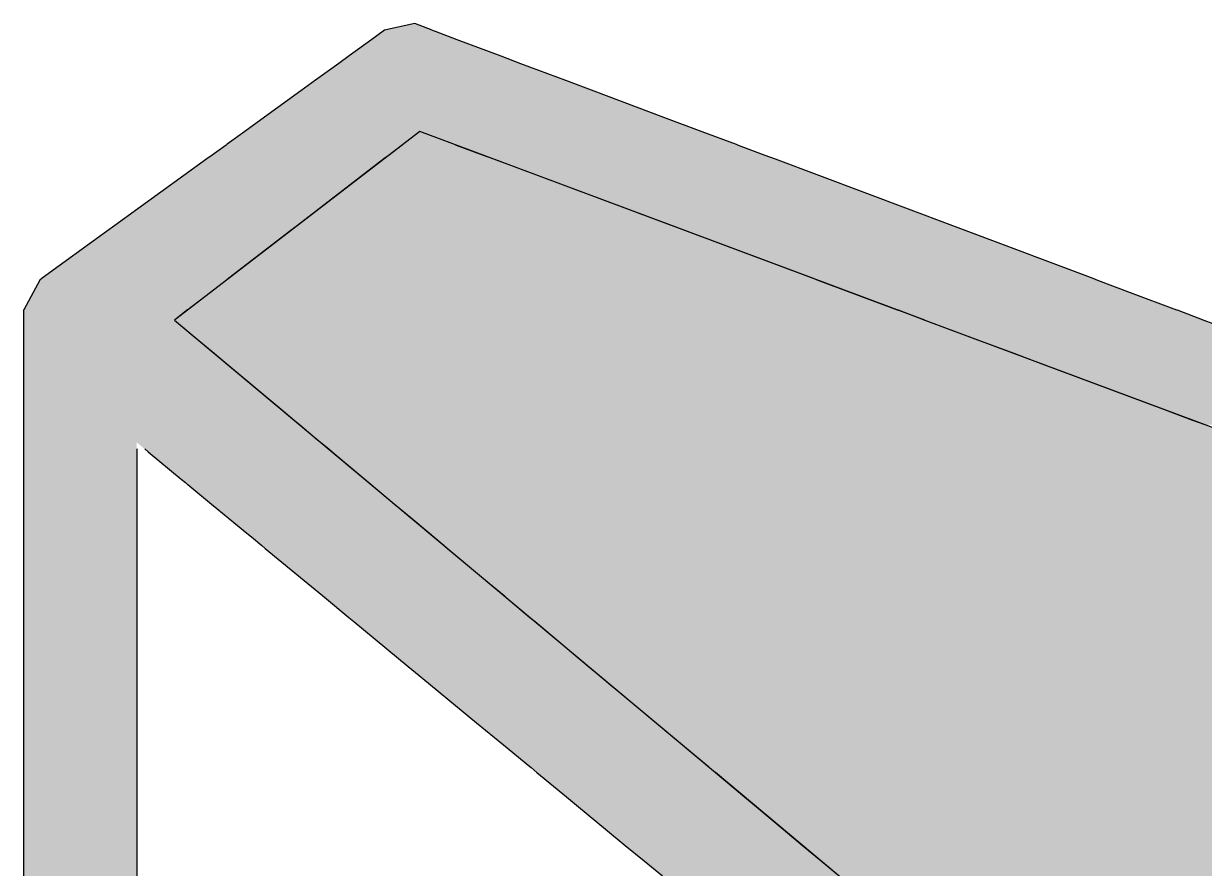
# Model space of a CAD drawing. Extents: x 57 to 405, y 53 to 275.
# Drawn here: x 98.293 to 101.975, y 164.747 to 167.383 of the extents above; entities that cross this region are included whole.
import ezdxf

# ---------------------------------------------------------------- set-up
doc = ezdxf.new("R2010")
doc.units = 0
doc.layers.get('0').update_dxf_attribs({"linetype": 'CONTINUOUS'})
doc.layers.add('印刷部分', color=160, linetype='CONTINUOUS')

# ---------------------------------------------------------------- blocks, each defined once
blk = doc.blocks.new('*U94')
at = {"color": 7, "linetype": 'CONTINUOUS'}
for p, q in [((99.5283, 167.0463), (98.7635, 166.4579)), ((101.1031, 166.4579), (99.5283, 167.0463)), ((98.7635, 166.4579), (100.45, 165.0461)), ((101.1031, 166.4579), (104.8813, 165.0461)), ((102.5579, 163.2815), (100.45, 165.0461)), ((104.8813, 165.0461), (102.5579, 163.2815))]:
    blk.add_line(p, q, dxfattribs=at)
for points in [[(99.5283, 167.0463), (98.7635, 166.4579), (101.1031, 166.4579)], [(98.7635, 166.4579), (100.45, 165.0461), (104.8813, 165.0461)]]:
    blk.add_solid(points, dxfattribs=at)
at = {"color": 7, "linetype": 'CONTINUOUS', "extrusion": (0, 0, -1)}
for points in [[(-98.7635, 166.4579), (-101.1031, 166.4579), (-104.8813, 165.0461)], [(-100.45, 165.0461), (-104.8813, 165.0461), (-102.5579, 163.2815)]]:
    blk.add_solid(points, dxfattribs=at)
blk = doc.blocks.new('*U26')
at = {"layer": '印刷部分', "color": 7, "linetype": 'CONTINUOUS'}
for p, q in [((-16.4761, 2.7775), (-16.5699, 2.7571)), ((-16.4219, 2.7571), (-16.4761, 2.7775)), ((-16.6097, 2.7283), (-16.6809, 2.6767)), ((-16.5747, 2.7537), (-16.6097, 2.7283)), ((-16.5699, 2.7571), (-16.5747, 2.7537)), ((-16.4219, 2.7571), (-16.4128, 2.7537)), ((-16.4128, 2.7537), (-16.3452, 2.7283)), ((-16.3452, 2.7283), (-16.2078, 2.6767)), ((-16.7129, 2.6535), (-16.7855, 2.6008)), ((-16.6809, 2.6767), (-16.7129, 2.6535)), ((-16.2078, 2.6767), (-16.1461, 2.6535)), ((-16.1461, 2.6535), (-16.006, 2.6008)), ((-16.7855, 2.6008), (-16.8314, 2.5675)), ((-16.006, 2.6008), (-15.9174, 2.5675)), ((-16.8314, 2.5675), (-16.9441, 2.4858)), ((-15.9174, 2.5675), (-15.7001, 2.4858)), ((-16.9441, 2.4858), (-17.0058, 2.441)), ((-15.7001, 2.4858), (-15.5809, 2.441)), ((-17.0058, 2.441), (-17.0612, 2.4009)), ((-15.5809, 2.441), (-15.4742, 2.4009)), ((-17.0644, 2.3985), (-17.1075, 2.3673)), ((-17.0612, 2.4009), (-17.0644, 2.3985)), ((-16.5154, 2.3985), (-16.556, 2.3673)), ((-16.5123, 2.4009), (-16.5154, 2.3985)), ((-16.3528, 2.4009), (-16.3465, 2.3985)), ((-16.3465, 2.3985), (-16.2628, 2.3673)), ((-15.4742, 2.4009), (-15.4679, 2.3985)), ((-15.4679, 2.3985), (-15.3848, 2.3673)), ((-17.1075, 2.3673), (-17.1243, 2.3551)), ((-16.556, 2.3673), (-16.5719, 2.3551)), ((-16.2628, 2.3673), (-16.2301, 2.3551)), ((-15.3848, 2.3673), (-15.3523, 2.3551)), ((-17.1243, 2.3551), (-17.411, 2.1472)), ((-16.5719, 2.3551), (-16.8421, 2.1472)), ((-16.2301, 2.3551), (-15.6737, 2.1472)), ((-15.3523, 2.3551), (-14.7991, 2.1472)), ((-17.411, 2.1472), (-17.4368, 2.1285)), ((-16.8421, 2.1472), (-16.8664, 2.1285)), ((-15.6737, 2.1472), (-15.6237, 2.1285)), ((-14.7991, 2.1472), (-14.7495, 2.1285)), ((-17.4368, 2.1285), (-17.6378, 1.9827)), ((-16.8664, 2.1285), (-17.0559, 1.9827)), ((-15.6237, 2.1285), (-15.2336, 1.9827)), ((-14.7495, 2.1285), (-14.3616, 1.9827)), ((-17.645, 1.9774), (-17.6659, 1.9388)), ((-17.6378, 1.9827), (-17.645, 1.9774)), ((-17.0627, 1.9774), (-17.1129, 1.9388)), ((-17.0559, 1.9827), (-17.0627, 1.9774)), ((-15.2336, 1.9827), (-15.2195, 1.9774)), ((-15.2195, 1.9774), (-15.1161, 1.9388)), ((-14.3616, 1.9827), (-14.3476, 1.9774)), ((-14.3476, 1.9774), (-14.2449, 1.9388)), ((-17.6659, 1.9388), (-17.6951, 1.8847)), ((-17.1129, 1.9388), (-17.1832, 1.8847)), ((-15.1161, 1.9388), (-14.9715, 1.8847)), ((-14.2449, 1.9388), (-14.101, 1.8847)), ((-17.6951, 1.8847), (-17.6956, 1.8839)), ((-17.6956, 1.8839), (-17.6956, 1.8526)), ((-17.1843, 1.8839), (-17.225, 1.8526)), ((-17.1832, 1.8847), (-17.1843, 1.8839)), ((-14.9715, 1.8847), (-14.9691, 1.8839)), ((-14.9691, 1.8839), (-14.8854, 1.8526)), ((-14.101, 1.8847), (-14.0987, 1.8839)), ((-14.0987, 1.8839), (-14.0155, 1.8526)), ((-17.6956, 1.8526), (-17.6956, 1.8037)), ((-17.225, 1.8526), (-17.1666, 1.8037)), ((-14.8854, 1.8526), (-14.7547, 1.8037)), ((-14.0155, 1.8526), (-13.8855, 1.8037)), ((-17.6956, 1.8037), (-17.6956, 1.7942)), ((-17.6956, 1.7942), (-17.6956, 1.7488)), ((-17.1666, 1.8037), (-17.1552, 1.7942)), ((-17.1552, 1.7942), (-17.101, 1.7488)), ((-14.7547, 1.8037), (-14.7291, 1.7942)), ((-14.7291, 1.7942), (-14.6077, 1.7488)), ((-17.6956, 1.7488), (-17.6956, 1.7161)), ((-17.101, 1.7488), (-17.0619, 1.7161)), ((-14.6077, 1.7488), (-14.5202, 1.7161)), ((-17.6956, 1.7161), (-17.6956, 1.5745)), ((-17.0619, 1.7161), (-16.8928, 1.5745)), ((-14.5202, 1.7161), (-14.1413, 1.5745)), ((-17.6956, 1.5745), (-17.6956, 1.5406)), ((-16.8928, 1.5745), (-16.8522, 1.5406)), ((-14.1413, 1.5745), (-14.0504, 1.5406)), ((-17.6956, 1.5406), (-17.6956, 1.5263)), ((-17.6956, 1.5263), (-17.6956, 1.4791)), ((-16.8522, 1.5406), (-16.8351, 1.5263)), ((-16.8351, 1.5263), (-16.7788, 1.4791)), ((-14.0504, 1.5406), (-14.0121, 1.5263)), ((-17.6956, 1.4791), (-17.6956, 1.4705)), ((-16.7788, 1.4791), (-16.7686, 1.4705)), ((-17.6956, 1.4705), (-17.6956, 1.4502)), ((-17.6956, 1.4502), (-17.6956, 1.4409)), ((-17.6956, 1.4409), (-17.6956, 1.3563)), ((-17.3428, 1.4502), (-17.3428, 1.4409)), ((-17.3428, 1.4409), (-17.3428, 1.3563)), ((-17.3181, 1.4502), (-17.3069, 1.4409)), ((-17.3069, 1.4409), (-17.2044, 1.3563)), ((-16.7686, 1.4705), (-16.7443, 1.4502)), ((-16.7443, 1.4502), (-16.7332, 1.4409)), ((-16.7332, 1.4409), (-16.6321, 1.3563)), ((-17.6956, 1.3563), (-17.6956, 1.3455)), ((-17.6956, 1.3455), (-17.6956, 1.3407)), ((-17.6956, 1.3407), (-17.6956, 1.3391)), ((-17.6956, 1.3391), (-17.6956, 1.2784)), ((-17.3428, 1.3563), (-17.3428, 1.3455)), ((-17.3428, 1.3455), (-17.3428, 1.3407)), ((-17.3428, 1.3407), (-17.3428, 1.3391)), ((-17.3428, 1.3391), (-17.3428, 1.2784)), ((-17.2044, 1.3563), (-17.1913, 1.3455)), ((-17.1913, 1.3455), (-17.1855, 1.3407)), ((-17.1855, 1.3407), (-17.1835, 1.3391)), ((-17.1835, 1.3391), (-17.11, 1.2784)), ((-16.6321, 1.3563), (-16.6192, 1.3455)), ((-16.6192, 1.3455), (-16.6134, 1.3407)), ((-16.6134, 1.3407), (-16.6115, 1.3391)), ((-16.6115, 1.3391), (-16.5391, 1.2784)), ((-17.6956, 1.2784), (-17.6956, 1.2649)), ((-17.6956, 1.2649), (-17.6956, 1.2352)), ((-17.3428, 1.2784), (-17.3428, 1.2649)), ((-17.3428, 1.2649), (-17.3428, 1.2352)), ((-17.11, 1.2784), (-17.0936, 1.2649)), ((-17.0936, 1.2649), (-17.0577, 1.2352)), ((-16.5391, 1.2784), (-16.5229, 1.2649)), ((-16.5229, 1.2649), (-16.4875, 1.2352)), ((-17.6956, 1.2352), (-17.6956, 1.1875)), ((-17.3428, 1.2352), (-17.3428, 1.1875)), ((-17.0577, 1.2352), (-16.9999, 1.1875)), ((-16.4875, 1.2352), (-16.4305, 1.1875)), ((-17.6956, 1.1875), (-17.6956, 1.1756)), ((-17.3428, 1.1875), (-17.3428, 1.1756)), ((-16.9999, 1.1875), (-16.9854, 1.1756)), ((-16.4305, 1.1875), (-16.4162, 1.1756)), ((-17.6956, 1.1756), (-17.6956, 1.1489)), ((-17.6956, 1.1489), (-17.6956, 1.14)), ((-17.3428, 1.1756), (-17.3428, 1.1489)), ((-17.3428, 1.1489), (-17.3428, 1.14)), ((-16.9854, 1.1756), (-16.9531, 1.1489)), ((-16.9531, 1.1489), (-16.9423, 1.14)), ((-16.4162, 1.1756), (-16.3843, 1.1489)), ((-16.3843, 1.1489), (-16.3737, 1.14)), ((-17.6956, 1.14), (-17.6956, 1.0306)), ((-17.3428, 1.14), (-17.3428, 1.0306)), ((-16.9423, 1.14), (-16.8098, 1.0306)), ((-16.3737, 1.14), (-16.2431, 1.0306)), ((-17.6956, 1.0306), (-17.6956, 0.9926)), ((-17.3428, 1.0306), (-17.3428, 0.9926)), ((-16.8098, 1.0306), (-16.7637, 0.9926)), ((-16.2431, 1.0306), (-16.1976, 0.9926)), ((-17.6956, 0.9926), (-17.6956, 0.9876)), ((-17.6956, 0.9876), (-17.6956, 0.9248)), ((-17.3428, 0.9926), (-17.3428, 0.9876)), ((-17.3428, 0.9876), (-17.3428, 0.9248)), ((-16.7637, 0.9926), (-16.7576, 0.9876)), ((-16.7576, 0.9876), (-16.6816, 0.9248)), ((-16.1976, 0.9926), (-16.1916, 0.9876)), ((-16.1916, 0.9876), (-16.1167, 0.9248)), ((-17.6956, 0.9248), (-17.6956, 0.9117)), ((-17.3428, 0.9248), (-17.3428, 0.9117)), ((-16.6816, 0.9248), (-16.6657, 0.9117)), ((-16.1167, 0.9248), (-16.101, 0.9117)), ((-17.6956, 0.9117), (-17.6956, 0.772)), ((-17.3428, 0.9117), (-17.3428, 0.772)), ((-16.6657, 0.9117), (-16.4964, 0.772)), ((-16.101, 0.9117), (-15.9341, 0.772)), ((-17.6956, 0.772), (-17.6956, 0.7533)), ((-17.6956, 0.7533), (-17.6956, 0.7196)), ((-17.3428, 0.772), (-17.3428, 0.7533)), ((-17.3428, 0.7533), (-17.3428, 0.7196)), ((-16.4964, 0.772), (-16.4738, 0.7533)), ((-16.4738, 0.7533), (-16.433, 0.7196)), ((-15.9341, 0.772), (-15.9118, 0.7533)), ((-15.9118, 0.7533), (-15.8716, 0.7196)), ((-17.6956, 0.7196), (-17.6956, 0.6896)), ((-17.3428, 0.7196), (-17.3428, 0.6896)), ((-16.433, 0.7196), (-16.3966, 0.6896)), ((-15.8716, 0.7196), (-15.8357, 0.6896)), ((-17.6956, 0.6896), (-17.6956, 0.5959)), ((-17.3428, 0.6896), (-17.3428, 0.5959)), ((-16.3966, 0.6896), (-16.283, 0.5959)), ((-15.8357, 0.6896), (-15.7237, 0.5959)), ((-17.6956, 0.5959), (-17.6956, 0.5267)), ((-17.3428, 0.5959), (-17.3428, 0.5267)), ((-16.283, 0.5959), (-16.1993, 0.5267)), ((-15.7237, 0.5959), (-15.6411, 0.5267)), ((-17.6956, 0.5267), (-17.6956, 0.4592)), ((-17.3428, 0.5267), (-17.3428, 0.4592)), ((-16.1993, 0.5267), (-16.1175, 0.4592)), ((-15.6411, 0.5267), (-15.5605, 0.4592)), ((-17.6956, 0.4592), (-17.6956, 0.456)), ((-17.6956, 0.456), (-17.6956, 0.4408)), ((-17.3428, 0.4592), (-17.3428, 0.456)), ((-17.3428, 0.456), (-17.3428, 0.4408)), ((-16.1175, 0.4592), (-16.1135, 0.456)), ((-16.1135, 0.456), (-16.0951, 0.4408)), ((-15.5605, 0.4592), (-15.5566, 0.456)), ((-15.5566, 0.456), (-15.5385, 0.4408)), ((-17.6956, 0.4408), (-17.6956, 0.365)), ((-17.3428, 0.4408), (-17.3428, 0.365)), ((-16.0951, 0.4408), (-16.0033, 0.365)), ((-15.5385, 0.4408), (-15.4479, 0.365)), ((-17.6956, 0.365), (-17.6956, 0.3333)), ((-17.6956, 0.3333), (-17.6956, 0.2644)), ((-17.3428, 0.365), (-17.3428, 0.3333)), ((-17.3428, 0.3333), (-17.3428, 0.2644)), ((-16.0033, 0.365), (-15.9649, 0.3333)), ((-15.9649, 0.3333), (-15.8814, 0.2644)), ((-15.4479, 0.365), (-15.4101, 0.3333)), ((-15.4101, 0.3333), (-15.3277, 0.2644)), ((-17.6956, 0.2644), (-17.6956, 0.2132)), ((-17.3428, 0.2644), (-17.3428, 0.2132)), ((-15.8814, 0.2644), (-15.8194, 0.2132)), ((-15.3277, 0.2644), (-15.2666, 0.2132)), ((-17.6956, 0.2132), (-17.6956, 0.1651)), ((-17.3428, 0.2132), (-17.3428, 0.1651)), ((-15.8194, 0.2132), (-15.7611, 0.1651)), ((-15.2666, 0.2132), (-15.2091, 0.1651)), ((-17.6956, 0.1651), (-17.6956, 0.118)), ((-17.3428, 0.1651), (-17.3428, 0.118)), ((-15.7611, 0.1651), (-15.704, 0.118)), ((-15.2091, 0.1651), (-15.1528, 0.118))]:
    blk.add_line(p, q, dxfattribs=at)
for points in [[(-16.4761, 2.7775), (-16.5699, 2.7571), (-16.4219, 2.7571)], [(-16.6097, 2.7283), (-16.6809, 2.6767), (-16.2078, 2.6767)], [(-16.5747, 2.7537), (-16.6097, 2.7283), (-16.3452, 2.7283)], [(-16.5699, 2.7571), (-16.5747, 2.7537), (-16.4128, 2.7537)], [(-16.7129, 2.6535), (-16.7855, 2.6008), (-16.006, 2.6008)], [(-16.6809, 2.6767), (-16.7129, 2.6535), (-16.1461, 2.6535)], [(-16.7855, 2.6008), (-16.8314, 2.5675), (-15.9174, 2.5675)], [(-16.8314, 2.5675), (-16.9441, 2.4858), (-15.7001, 2.4858)], [(-16.9441, 2.4858), (-17.0058, 2.441), (-15.5809, 2.441)], [(-17.0058, 2.441), (-17.0612, 2.4009), (-16.5123, 2.4009)], [(-16.4601, 2.441), (-16.3528, 2.4009), (-15.4742, 2.4009)], [(-17.0644, 2.3985), (-17.1075, 2.3673), (-16.556, 2.3673)], [(-17.0612, 2.4009), (-17.0644, 2.3985), (-16.5154, 2.3985)], [(-16.3528, 2.4009), (-16.3465, 2.3985), (-15.4679, 2.3985)], [(-16.3465, 2.3985), (-16.2628, 2.3673), (-15.3848, 2.3673)], [(-17.1075, 2.3673), (-17.1243, 2.3551), (-16.5719, 2.3551)], [(-16.2628, 2.3673), (-16.2301, 2.3551), (-15.3523, 2.3551)], [(-17.1243, 2.3551), (-17.411, 2.1472), (-16.8421, 2.1472)], [(-16.2301, 2.3551), (-15.6737, 2.1472), (-14.7991, 2.1472)], [(-17.411, 2.1472), (-17.4368, 2.1285), (-16.8664, 2.1285)], [(-15.6737, 2.1472), (-15.6237, 2.1285), (-14.7495, 2.1285)], [(-17.4368, 2.1285), (-17.6378, 1.9827), (-17.0559, 1.9827)], [(-15.6237, 2.1285), (-15.2336, 1.9827), (-14.3616, 1.9827)], [(-17.645, 1.9774), (-17.6659, 1.9388), (-17.1129, 1.9388)], [(-17.6378, 1.9827), (-17.645, 1.9774), (-17.0627, 1.9774)], [(-15.2336, 1.9827), (-15.2195, 1.9774), (-14.3476, 1.9774)], [(-15.2195, 1.9774), (-15.1161, 1.9388), (-14.2449, 1.9388)], [(-17.6659, 1.9388), (-17.6951, 1.8847), (-17.1832, 1.8847)], [(-15.1161, 1.9388), (-14.9715, 1.8847), (-14.101, 1.8847)], [(-17.6951, 1.8847), (-17.6956, 1.8839), (-17.1843, 1.8839)], [(-17.6956, 1.8839), (-17.6956, 1.8526), (-17.225, 1.8526)], [(-14.9715, 1.8847), (-14.9691, 1.8839), (-14.0987, 1.8839)], [(-14.9691, 1.8839), (-14.8854, 1.8526), (-14.0155, 1.8526)], [(-17.6956, 1.8526), (-17.6956, 1.8037), (-17.1666, 1.8037)], [(-14.8854, 1.8526), (-14.7547, 1.8037), (-13.8855, 1.8037)], [(-17.6956, 1.8037), (-17.6956, 1.7942), (-17.1552, 1.7942)], [(-17.6956, 1.7942), (-17.6956, 1.7488), (-17.101, 1.7488)], [(-14.7547, 1.8037), (-14.7291, 1.7942), (-13.8602, 1.7942)], [(-14.7291, 1.7942), (-14.6077, 1.7488), (-13.7394, 1.7488)], [(-17.6956, 1.7488), (-17.6956, 1.7161), (-17.0619, 1.7161)], [(-14.6077, 1.7488), (-14.5202, 1.7161), (-13.6524, 1.7161)], [(-17.6956, 1.7161), (-17.6956, 1.5745), (-16.8928, 1.5745)], [(-14.5202, 1.7161), (-14.1413, 1.5745), (-13.2758, 1.5745)], [(-17.6956, 1.5745), (-17.6956, 1.5406), (-16.8522, 1.5406)], [(-14.1413, 1.5745), (-14.0504, 1.5406), (-13.1854, 1.5406)], [(-17.6956, 1.5406), (-17.6956, 1.5263), (-16.8351, 1.5263)], [(-17.6956, 1.5263), (-17.6956, 1.4791), (-16.7788, 1.4791)], [(-14.0504, 1.5406), (-14.0121, 1.5263), (-13.1474, 1.5263)], [(-17.6956, 1.4791), (-17.6956, 1.4705), (-16.7686, 1.4705)], [(-17.6956, 1.4705), (-17.6956, 1.4502), (-17.3428, 1.4502)], [(-17.6956, 1.4502), (-17.6956, 1.4409), (-17.3428, 1.4409)], [(-17.6956, 1.4409), (-17.6956, 1.3563), (-17.3428, 1.3563)], [(-17.3428, 1.4705), (-17.3181, 1.4502), (-16.7443, 1.4502)], [(-17.3181, 1.4502), (-17.3069, 1.4409), (-16.7332, 1.4409)], [(-17.3069, 1.4409), (-17.2044, 1.3563), (-16.6321, 1.3563)], [(-17.6956, 1.3563), (-17.6956, 1.3455), (-17.3428, 1.3455)], [(-17.6956, 1.3455), (-17.6956, 1.3407), (-17.3428, 1.3407)], [(-17.6956, 1.3407), (-17.6956, 1.3391), (-17.3428, 1.3391)], [(-17.6956, 1.3391), (-17.6956, 1.2784), (-17.3428, 1.2784)], [(-17.2044, 1.3563), (-17.1913, 1.3455), (-16.6192, 1.3455)], [(-17.1913, 1.3455), (-17.1855, 1.3407), (-16.6134, 1.3407)], [(-17.1855, 1.3407), (-17.1835, 1.3391), (-16.6115, 1.3391)], [(-17.1835, 1.3391), (-17.11, 1.2784), (-16.5391, 1.2784)], [(-17.6956, 1.2784), (-17.6956, 1.2649), (-17.3428, 1.2649)], [(-17.6956, 1.2649), (-17.6956, 1.2352), (-17.3428, 1.2352)], [(-17.11, 1.2784), (-17.0936, 1.2649), (-16.5229, 1.2649)], [(-17.0936, 1.2649), (-17.0577, 1.2352), (-16.4875, 1.2352)], [(-17.6956, 1.2352), (-17.6956, 1.1875), (-17.3428, 1.1875)], [(-17.0577, 1.2352), (-16.9999, 1.1875), (-16.4305, 1.1875)], [(-17.6956, 1.1875), (-17.6956, 1.1756), (-17.3428, 1.1756)], [(-16.9999, 1.1875), (-16.9854, 1.1756), (-16.4162, 1.1756)], [(-17.6956, 1.1756), (-17.6956, 1.1489), (-17.3428, 1.1489)], [(-17.6956, 1.1489), (-17.6956, 1.14), (-17.3428, 1.14)], [(-16.9854, 1.1756), (-16.9531, 1.1489), (-16.3843, 1.1489)], [(-16.9531, 1.1489), (-16.9423, 1.14), (-16.3737, 1.14)], [(-17.6956, 1.14), (-17.6956, 1.0306), (-17.3428, 1.0306)], [(-16.9423, 1.14), (-16.8098, 1.0306), (-16.2431, 1.0306)], [(-17.6956, 1.0306), (-17.6956, 0.9926), (-17.3428, 0.9926)], [(-16.8098, 1.0306), (-16.7637, 0.9926), (-16.1976, 0.9926)], [(-17.6956, 0.9926), (-17.6956, 0.9876), (-17.3428, 0.9876)], [(-17.6956, 0.9876), (-17.6956, 0.9248), (-17.3428, 0.9248)], [(-16.7637, 0.9926), (-16.7576, 0.9876), (-16.1916, 0.9876)], [(-16.7576, 0.9876), (-16.6816, 0.9248), (-16.1167, 0.9248)], [(-17.6956, 0.9248), (-17.6956, 0.9117), (-17.3428, 0.9117)], [(-16.6816, 0.9248), (-16.6657, 0.9117), (-16.101, 0.9117)], [(-17.6956, 0.9117), (-17.6956, 0.772), (-17.3428, 0.772)], [(-16.6657, 0.9117), (-16.4964, 0.772), (-15.9341, 0.772)], [(-17.6956, 0.772), (-17.6956, 0.7533), (-17.3428, 0.7533)], [(-17.6956, 0.7533), (-17.6956, 0.7196), (-17.3428, 0.7196)], [(-16.4964, 0.772), (-16.4738, 0.7533), (-15.9118, 0.7533)], [(-16.4738, 0.7533), (-16.433, 0.7196), (-15.8716, 0.7196)], [(-17.6956, 0.7196), (-17.6956, 0.6896), (-17.3428, 0.6896)], [(-16.433, 0.7196), (-16.3966, 0.6896), (-15.8357, 0.6896)], [(-17.6956, 0.6896), (-17.6956, 0.5959), (-17.3428, 0.5959)], [(-16.3966, 0.6896), (-16.283, 0.5959), (-15.7237, 0.5959)], [(-17.6956, 0.5959), (-17.6956, 0.5267), (-17.3428, 0.5267)], [(-16.283, 0.5959), (-16.1993, 0.5267), (-15.6411, 0.5267)], [(-17.6956, 0.5267), (-17.6956, 0.4592), (-17.3428, 0.4592)], [(-16.1993, 0.5267), (-16.1175, 0.4592), (-15.5605, 0.4592)], [(-17.6956, 0.4592), (-17.6956, 0.456), (-17.3428, 0.456)], [(-17.6956, 0.456), (-17.6956, 0.4408), (-17.3428, 0.4408)], [(-16.1175, 0.4592), (-16.1135, 0.456), (-15.5566, 0.456)], [(-16.1135, 0.456), (-16.0951, 0.4408), (-15.5385, 0.4408)], [(-17.6956, 0.4408), (-17.6956, 0.365), (-17.3428, 0.365)], [(-16.0951, 0.4408), (-16.0033, 0.365), (-15.4479, 0.365)], [(-17.6956, 0.365), (-17.6956, 0.3333), (-17.3428, 0.3333)], [(-17.6956, 0.3333), (-17.6956, 0.2644), (-17.3428, 0.2644)], [(-16.0033, 0.365), (-15.9649, 0.3333), (-15.4101, 0.3333)], [(-15.9649, 0.3333), (-15.8814, 0.2644), (-15.3277, 0.2644)], [(-17.6956, 0.2644), (-17.6956, 0.2132), (-17.3428, 0.2132)], [(-15.8814, 0.2644), (-15.8194, 0.2132), (-15.2666, 0.2132)], [(-17.6956, 0.2132), (-17.6956, 0.1651), (-17.3428, 0.1651)], [(-15.8194, 0.2132), (-15.7611, 0.1651), (-15.2091, 0.1651)], [(-17.6956, 0.1651), (-17.6956, 0.118), (-17.3428, 0.118)], [(-15.7611, 0.1651), (-15.704, 0.118), (-15.1528, 0.118)]]:
    blk.add_solid(points, dxfattribs=at)
at = {"layer": '印刷部分', "color": 7, "linetype": 'CONTINUOUS', "extrusion": (0, 0, -1)}
for points in [[(16.6097, 2.7283), (16.3452, 2.7283), (16.2078, 2.6767)], [(16.5747, 2.7537), (16.4128, 2.7537), (16.3452, 2.7283)], [(16.5699, 2.7571), (16.4219, 2.7571), (16.4128, 2.7537)], [(16.7129, 2.6535), (16.1461, 2.6535), (16.006, 2.6008)], [(16.6809, 2.6767), (16.2078, 2.6767), (16.1461, 2.6535)], [(16.7855, 2.6008), (16.006, 2.6008), (15.9174, 2.5675)], [(16.8314, 2.5675), (15.9174, 2.5675), (15.7001, 2.4858)], [(16.9441, 2.4858), (15.7001, 2.4858), (15.5809, 2.441)], [(17.0058, 2.441), (16.4601, 2.441), (16.5123, 2.4009)], [(16.4601, 2.441), (15.5809, 2.441), (15.4742, 2.4009)], [(17.0644, 2.3985), (16.5154, 2.3985), (16.556, 2.3673)], [(17.0612, 2.4009), (16.5123, 2.4009), (16.5154, 2.3985)], [(16.3528, 2.4009), (15.4742, 2.4009), (15.4679, 2.3985)], [(16.3465, 2.3985), (15.4679, 2.3985), (15.3848, 2.3673)], [(17.1075, 2.3673), (16.556, 2.3673), (16.5719, 2.3551)], [(16.2628, 2.3673), (15.3848, 2.3673), (15.3523, 2.3551)], [(17.1243, 2.3551), (16.5719, 2.3551), (16.8421, 2.1472)], [(16.2301, 2.3551), (15.3523, 2.3551), (14.7991, 2.1472)], [(17.411, 2.1472), (16.8421, 2.1472), (16.8664, 2.1285)], [(15.6737, 2.1472), (14.7991, 2.1472), (14.7495, 2.1285)], [(17.4368, 2.1285), (16.8664, 2.1285), (17.0559, 1.9827)], [(15.6237, 2.1285), (14.7495, 2.1285), (14.3616, 1.9827)], [(17.645, 1.9774), (17.0627, 1.9774), (17.1129, 1.9388)], [(17.6378, 1.9827), (17.0559, 1.9827), (17.0627, 1.9774)], [(15.2336, 1.9827), (14.3616, 1.9827), (14.3476, 1.9774)], [(15.2195, 1.9774), (14.3476, 1.9774), (14.2449, 1.9388)], [(17.6659, 1.9388), (17.1129, 1.9388), (17.1832, 1.8847)], [(15.1161, 1.9388), (14.2449, 1.9388), (14.101, 1.8847)], [(17.6956, 1.8839), (17.1843, 1.8839), (17.225, 1.8526)], [(17.6951, 1.8847), (17.1832, 1.8847), (17.1843, 1.8839)], [(14.9715, 1.8847), (14.101, 1.8847), (14.0987, 1.8839)], [(14.9691, 1.8839), (14.0987, 1.8839), (14.0155, 1.8526)], [(17.6956, 1.8526), (17.225, 1.8526), (17.1666, 1.8037)], [(14.8854, 1.8526), (14.0155, 1.8526), (13.8855, 1.8037)], [(17.6956, 1.8037), (17.1666, 1.8037), (17.1552, 1.7942)], [(17.6956, 1.7942), (17.1552, 1.7942), (17.101, 1.7488)], [(14.7547, 1.8037), (13.8855, 1.8037), (13.8602, 1.7942)], [(14.7291, 1.7942), (13.8602, 1.7942), (13.7394, 1.7488)], [(17.6956, 1.7488), (17.101, 1.7488), (17.0619, 1.7161)], [(14.6077, 1.7488), (13.7394, 1.7488), (13.6524, 1.7161)], [(17.6956, 1.7161), (17.0619, 1.7161), (16.8928, 1.5745)], [(14.5202, 1.7161), (13.6524, 1.7161), (13.2758, 1.5745)], [(17.6956, 1.5745), (16.8928, 1.5745), (16.8522, 1.5406)], [(14.1413, 1.5745), (13.2758, 1.5745), (13.1854, 1.5406)], [(17.6956, 1.5406), (16.8522, 1.5406), (16.8351, 1.5263)], [(17.6956, 1.5263), (16.8351, 1.5263), (16.7788, 1.4791)], [(14.0504, 1.5406), (13.1854, 1.5406), (13.1474, 1.5263)], [(17.6956, 1.4791), (16.7788, 1.4791), (16.7686, 1.4705)], [(17.6956, 1.4705), (17.3428, 1.4705), (17.3428, 1.4502)], [(17.6956, 1.4502), (17.3428, 1.4502), (17.3428, 1.4409)], [(17.6956, 1.4409), (17.3428, 1.4409), (17.3428, 1.3563)], [(17.3428, 1.4705), (16.7686, 1.4705), (16.7443, 1.4502)], [(17.3181, 1.4502), (16.7443, 1.4502), (16.7332, 1.4409)], [(17.3069, 1.4409), (16.7332, 1.4409), (16.6321, 1.3563)], [(17.6956, 1.3563), (17.3428, 1.3563), (17.3428, 1.3455)], [(17.6956, 1.3455), (17.3428, 1.3455), (17.3428, 1.3407)], [(17.6956, 1.3407), (17.3428, 1.3407), (17.3428, 1.3391)], [(17.6956, 1.3391), (17.3428, 1.3391), (17.3428, 1.2784)], [(17.2044, 1.3563), (16.6321, 1.3563), (16.6192, 1.3455)], [(17.1913, 1.3455), (16.6192, 1.3455), (16.6134, 1.3407)], [(17.1855, 1.3407), (16.6134, 1.3407), (16.6115, 1.3391)], [(17.1835, 1.3391), (16.6115, 1.3391), (16.5391, 1.2784)], [(17.6956, 1.2784), (17.3428, 1.2784), (17.3428, 1.2649)], [(17.6956, 1.2649), (17.3428, 1.2649), (17.3428, 1.2352)], [(17.11, 1.2784), (16.5391, 1.2784), (16.5229, 1.2649)], [(17.0936, 1.2649), (16.5229, 1.2649), (16.4875, 1.2352)], [(17.6956, 1.2352), (17.3428, 1.2352), (17.3428, 1.1875)], [(17.0577, 1.2352), (16.4875, 1.2352), (16.4305, 1.1875)], [(17.6956, 1.1875), (17.3428, 1.1875), (17.3428, 1.1756)], [(16.9999, 1.1875), (16.4305, 1.1875), (16.4162, 1.1756)], [(17.6956, 1.1756), (17.3428, 1.1756), (17.3428, 1.1489)], [(17.6956, 1.1489), (17.3428, 1.1489), (17.3428, 1.14)], [(16.9854, 1.1756), (16.4162, 1.1756), (16.3843, 1.1489)], [(16.9531, 1.1489), (16.3843, 1.1489), (16.3737, 1.14)], [(17.6956, 1.14), (17.3428, 1.14), (17.3428, 1.0306)], [(16.9423, 1.14), (16.3737, 1.14), (16.2431, 1.0306)], [(17.6956, 1.0306), (17.3428, 1.0306), (17.3428, 0.9926)], [(16.8098, 1.0306), (16.2431, 1.0306), (16.1976, 0.9926)], [(17.6956, 0.9926), (17.3428, 0.9926), (17.3428, 0.9876)], [(17.6956, 0.9876), (17.3428, 0.9876), (17.3428, 0.9248)], [(16.7637, 0.9926), (16.1976, 0.9926), (16.1916, 0.9876)], [(16.7576, 0.9876), (16.1916, 0.9876), (16.1167, 0.9248)], [(17.6956, 0.9248), (17.3428, 0.9248), (17.3428, 0.9117)], [(16.6816, 0.9248), (16.1167, 0.9248), (16.101, 0.9117)], [(17.6956, 0.9117), (17.3428, 0.9117), (17.3428, 0.772)], [(16.6657, 0.9117), (16.101, 0.9117), (15.9341, 0.772)], [(17.6956, 0.772), (17.3428, 0.772), (17.3428, 0.7533)], [(17.6956, 0.7533), (17.3428, 0.7533), (17.3428, 0.7196)], [(16.4964, 0.772), (15.9341, 0.772), (15.9118, 0.7533)], [(16.4738, 0.7533), (15.9118, 0.7533), (15.8716, 0.7196)], [(17.6956, 0.7196), (17.3428, 0.7196), (17.3428, 0.6896)], [(16.433, 0.7196), (15.8716, 0.7196), (15.8357, 0.6896)], [(17.6956, 0.6896), (17.3428, 0.6896), (17.3428, 0.5959)], [(16.3966, 0.6896), (15.8357, 0.6896), (15.7237, 0.5959)], [(17.6956, 0.5959), (17.3428, 0.5959), (17.3428, 0.5267)], [(16.283, 0.5959), (15.7237, 0.5959), (15.6411, 0.5267)], [(17.6956, 0.5267), (17.3428, 0.5267), (17.3428, 0.4592)], [(16.1993, 0.5267), (15.6411, 0.5267), (15.5605, 0.4592)], [(17.6956, 0.4592), (17.3428, 0.4592), (17.3428, 0.456)], [(17.6956, 0.456), (17.3428, 0.456), (17.3428, 0.4408)], [(16.1175, 0.4592), (15.5605, 0.4592), (15.5566, 0.456)], [(16.1135, 0.456), (15.5566, 0.456), (15.5385, 0.4408)], [(17.6956, 0.4408), (17.3428, 0.4408), (17.3428, 0.365)], [(16.0951, 0.4408), (15.5385, 0.4408), (15.4479, 0.365)], [(17.6956, 0.365), (17.3428, 0.365), (17.3428, 0.3333)], [(17.6956, 0.3333), (17.3428, 0.3333), (17.3428, 0.2644)], [(16.0033, 0.365), (15.4479, 0.365), (15.4101, 0.3333)], [(15.9649, 0.3333), (15.4101, 0.3333), (15.3277, 0.2644)], [(17.6956, 0.2644), (17.3428, 0.2644), (17.3428, 0.2132)], [(15.8814, 0.2644), (15.3277, 0.2644), (15.2666, 0.2132)], [(17.6956, 0.2132), (17.3428, 0.2132), (17.3428, 0.1651)], [(15.8194, 0.2132), (15.2666, 0.2132), (15.2091, 0.1651)], [(17.6956, 0.1651), (17.3428, 0.1651), (17.3428, 0.118)], [(15.7611, 0.1651), (15.2091, 0.1651), (15.1528, 0.118)]]:
    blk.add_solid(points, dxfattribs=at)
blk = doc.blocks.new('AI9-BLK11')
at = {"layer": '印刷部分', "color": 7, "linetype": 'CONTINUOUS'}
blk.add_blockref('*U26', (0, 0), dxfattribs=at)

msp = doc.modelspace()

# ---------------------------------------------------------------- block references
at = {"color": 7, "linetype": 'CONTINUOUS'}
for name, p in [('AI9-BLK11', (115.9885, 164.6053)), ('*U94', (0, 0))]:
    msp.add_blockref(name, p, dxfattribs=at)

doc.saveas('drawing.dxf')
